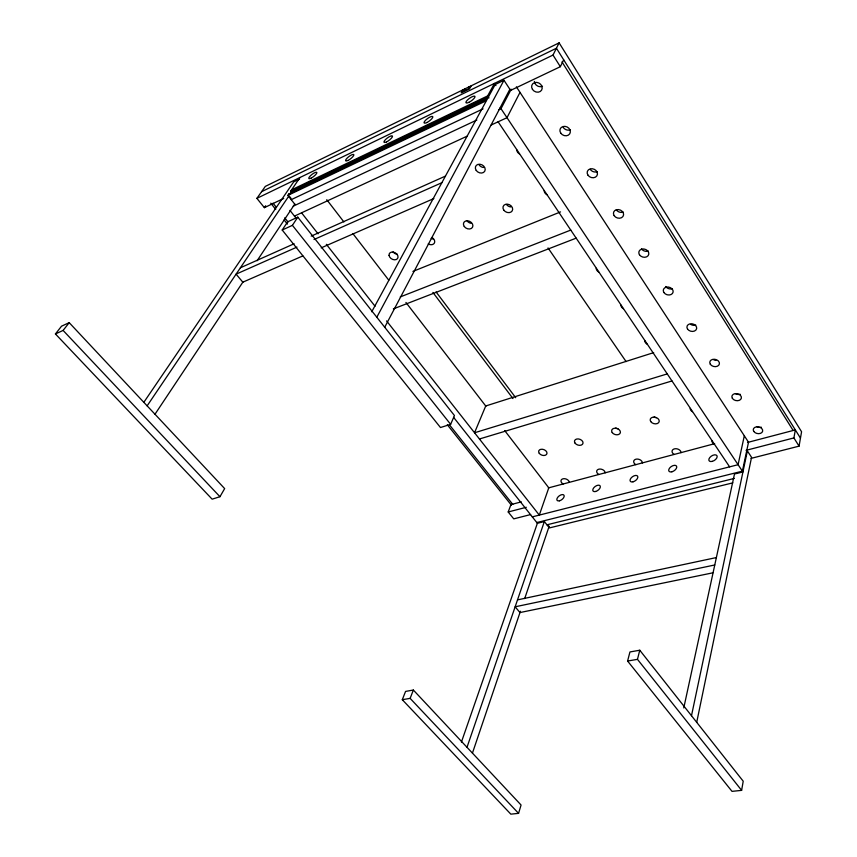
<?xml version="1.0" encoding="UTF-8"?>
<svg xmlns="http://www.w3.org/2000/svg" width="857" height="857" viewBox="0 0 857 857"><rect width="100%" height="100%" fill="white"/><g stroke="black" fill="none" stroke-linecap="round" stroke-linejoin="round"><path stroke-width="1.29" d="M741.626 790.368L743.212 781.209L639.772 650.227L629.949 651.952L627.592 661.036L732.017 791.365L741.626 790.368L637.469 659.344L639.772 650.227M751.075 458.377L799.067 446.143L801.574 431.746L559.118 42.85L265.306 186.398L256.896 198.353L264.363 207.662L283.688 198.46M799.067 446.143L793.903 437.927L795.339 429.914L747.508 442.469M696.709 722.333L751.557 457.317L746.843 450.129M691.492 715.713L747.368 450.932M744.315 435.785L738.081 464.708L532.304 516.867M683.768 707.925L734.492 473.996L742.923 471.971L500.252 107.564M518.571 813.357L521.067 805.012L413.363 690.046L405.565 691.417L402.297 699.708L510.826 814.15L518.571 813.357L410.128 698.369L402.297 699.708M472.443 753.099L520.424 611.234M524.698 598.572L549.123 526.369M467.001 747.293L544.645 520.692M461.42 742.076L537.671 522.427M530.59 514.575L513.729 518.871L508.201 511.983L510.933 504.602L521.281 501.881M410.128 698.369L413.363 690.046M450.632 424.333L454.467 415.57L297.786 217.153L287.609 221.845L282.21 230.019L440.477 427.525L450.632 424.333L292.419 225.337L297.786 217.153M510.804 90.296L560.339 66.696L563.681 59.829M256.896 198.353L553.011 55.062L559.118 42.85M520.006 92.385L507.001 117.688L491.211 125.004M384.718 327.235L509.872 89.267M511.211 89.235L501.002 108.689L498.592 109.825M376.812 317.219L503.98 80.279L510.611 90.381M485.469 101.919L485.33 100.162L288.809 193.993L287.866 195.385L294.744 204.137M299.95 177.528L290.684 191.218L291.294 191.989L487.472 98.234L487.933 97.387L485.523 98.544M371.734 311.777L495.196 84.522L503.98 80.279M485.33 100.162L484.548 101.587L287.866 195.385M290.684 191.218L486.872 97.334L494.457 83.408L495.935 85.636M471.243 85.786L469.572 88.742L461.195 92.824L462.887 89.867M469.143 86.803L468.843 87.339L470.097 86.728L469.036 88.614L462.33 91.881L464.965 88.849M219.949 496.717L224.652 488.597L69.203 322.661L61.533 326.196L55.426 333.941L212.129 499.17L219.949 496.717L63.107 330.427L55.426 333.941M154.988 414.242L243.045 281.867M257.1 260.732L294.829 203.998M291.294 191.989L303.892 185.412M147.136 405.854L288.713 196.242M290.212 194.025L292.462 190.693M143.912 402.201L293.662 181.888L299.532 179.059M264.363 207.662L265.681 205.755M63.107 330.427L69.203 322.661M261.599 191.679L556.429 48.238L800.459 438.109M291.626 189.826L487.633 95.92L488.961 97.902M306.292 184.255L321.932 176.778M324.342 175.631L339.972 168.154M342.382 166.997L352.002 162.401M354.412 161.245L359.222 158.941M372.452 152.621L380.872 148.593M386.893 145.711L398.923 139.959M404.933 137.088L420.573 129.611M422.972 128.454L439.812 120.398M449.443 115.802L457.863 111.774M467.483 107.168L475.903 103.14M291.23 199.67L483.059 108.85M293.233 206.173L476.846 120.023M294.465 216.103L466.926 136.252M282.21 230.019L292.419 225.337M240.399 267.78L294.101 243.774M311.187 236.125L445.447 176.103M296.972 247.095L236.093 274.154L242.831 282.178L302.842 255.911M314.016 239.521L441.858 182.702M321.204 247.866L433.867 198.535M412.924 271.423L560.532 211.904M400.273 296.918L570.762 230.083M393.352 308.895L576.172 238.15M653.677 352.634L485.726 405.982L474.542 432.764L667.249 373.898M479.438 438.988L671.984 380.958M548.341 487.933L714.663 443.669M508.201 511.983L526.305 507.29M746.072 450.332L793.903 437.927M536.814 522.566L742.387 471.168L748.515 442.212L516.385 86.846M546.937 524.816L734.353 478.41M732.831 482.855L549.391 527.933L544.356 521.538L537.382 523.284L453.578 417.316M517.51 599.879L716.366 557.564M714.759 564.977L515.143 606.799L519.974 612.551L712.885 572.819M627.592 661.036L637.469 659.344M273.083 203.195L276.404 207.373M284.728 217.839L288.059 222.017M449.55 424.954L512.818 504.452M270.758 203.173L275.75 209.451M284.074 219.895L287.406 224.084M447.3 424.74L511.425 505.212M289.923 210.351L296.126 218.203M288.809 193.993L289.42 194.775M289.57 196.521L290.994 198.342M547.591 524.763L549.155 526.744M301.568 212.815L318.076 233.811M326.335 244.309L375.034 306.228M386.593 320.925L539.299 515.1L548.791 487.815L504.709 430.61M326.753 199.692L343.893 221.931M352.87 233.586L388.789 280.196M405.929 302.435L485.93 406.25M436.063 291.916L515.71 397.712M432.903 292.43L512.968 398.548M548.041 247.941L626.092 361.59M498.11 121.801L729.618 466.851M486.872 97.334L487.472 98.234M561.978 61.886L793.004 430.235M553.011 55.062L560.339 66.696M597.286 171.646A5.238 4.392 22.2 0 1 590.259 169.365M542.481 86.278A5.463 4.703 30.9 0 1 534.372 81.436M570.387 129.75A5.346 4.542 26.1 0 1 563.242 127.436M761.348 427.204A4.746 3.385 10.6 0 1 756.667 426.561M740.212 394.274A4.799 3.514 11.4 0 1 735.467 393.652M715.938 360.443A4.863 3.642 12.3 0 1 713.57 359.651M546.852 194.721A5.163 4.21 24.7 0 1 544.163 190.715M519.503 153.971A5.26 4.349 28.2 0 1 516.717 149.814M714.01 443.851A4.649 3.278 12.7 0 1 711.888 440.68M692.435 411.692A4.703 3.396 13.5 0 1 690.239 408.425M510.793 206.944A5.035 4.028 26.6 0 1 506.455 204.427M483.519 167.479A5.131 4.156 29.9 0 1 479.095 164.887M674.202 454.446A4.542 3.171 14.4 0 1 672.359 450.279A4.542 3.171 14.4 0 1 677.405 448.939A4.542 3.171 14.4 0 1 680.994 452.635M656.387 417.713A4.585 3.278 15.3 0 1 654.159 416.963M471.371 223.345A4.938 3.857 28.1 0 1 467.108 220.881M635.84 464.644A4.446 3.064 16 0 1 633.944 460.584A4.446 3.064 16 0 1 638.808 459.288A4.446 3.064 16 0 1 642.386 462.909M617.94 428.714A4.489 3.171 17 0 1 615.744 427.975M431.971 237.528A4.874 3.696 29.2 0 1 434.328 243.142A4.874 3.696 29.2 0 1 428.232 243.913M433.524 239.092A4.853 3.696 29.3 0 1 431.178 238.321M598.861 474.489A4.36 2.967 17.5 0 1 596.901 470.525A4.36 2.967 17.5 0 1 601.593 469.272A4.36 2.967 17.5 0 1 605.171 472.807M397.155 254.229A4.767 3.546 30.1 0 1 393.031 251.872M563.178 483.98A4.274 2.86 18.8 0 1 561.174 480.113A4.274 2.86 18.8 0 1 565.695 478.902A4.274 2.86 18.8 0 1 569.262 482.362M623.232 212.054A5.153 4.231 19.1 0 1 616.312 209.794M648.256 251.047A5.067 4.071 16.7 0 1 641.464 248.809M672.434 288.702A4.992 3.921 14.9 0 1 665.739 286.495M695.788 325.082A4.928 3.782 13.4 0 1 690.924 324.503M598.711 272.023A4.981 3.921 19.4 0 1 596.204 268.284M623.339 308.713A4.906 3.782 17.4 0 1 620.907 305.092M647.131 344.182A4.831 3.653 15.9 0 1 644.785 340.679M587.891 175.064A5.271 4.392 22.2 0 0 596.815 175.921A5.271 4.392 22.2 0 0 592.219 168.733A5.271 4.392 22.2 0 0 587.891 175.064M532.454 89.385A5.496 4.714 30.8 0 0 541.613 90.124A5.496 4.714 30.8 0 0 536.664 82.39A5.496 4.714 30.8 0 0 532.454 89.385M560.682 133.017A5.367 4.553 26 0 0 569.734 133.821A5.367 4.553 26 0 0 564.956 126.365A5.367 4.553 26 0 0 560.682 133.017M753.742 431.36A4.767 3.385 10.8 0 0 761.905 432.496A4.767 3.385 10.8 0 0 758.284 426.85A4.767 3.385 10.8 0 0 753.742 431.36M732.381 398.355A4.821 3.514 11.5 0 0 740.641 399.458A4.821 3.514 11.5 0 0 736.902 393.631A4.821 3.514 11.5 0 0 732.381 398.355M710.303 364.236A4.885 3.642 12.4 0 0 718.68 365.318A4.885 3.642 12.4 0 0 714.813 359.287A4.885 3.642 12.4 0 0 710.303 364.236M503.755 210.061A5.056 4.028 26.6 0 0 512.175 210.94A5.056 4.028 26.6 0 0 507.505 204.17A5.056 4.028 26.6 0 0 503.755 210.061M476.213 170.425A5.163 4.156 29.8 0 0 484.73 171.25A5.163 4.156 29.8 0 0 479.899 164.233A5.163 4.156 29.8 0 0 476.213 170.425M650.763 421.601A4.606 3.278 15.4 0 0 658.594 422.705A4.606 3.278 15.4 0 0 654.769 417.155A4.606 3.278 15.4 0 0 650.763 421.601M464.269 226.494A4.96 3.857 28 0 0 472.453 227.373A4.96 3.857 28 0 0 467.761 220.795A4.96 3.857 28 0 0 464.269 226.494M612.219 432.581A4.499 3.171 17 0 0 619.847 433.674A4.499 3.171 17 0 0 616.001 428.264A4.499 3.171 17 0 0 612.219 432.581M575.079 443.165A4.414 3.064 18.5 0 0 582.524 444.247A4.414 3.064 18.5 0 0 578.636 438.966A4.414 3.064 18.5 0 0 575.079 443.165M389.067 255.418A4.788 3.546 30.1 0 0 396.266 259.532A4.788 3.546 30.1 0 0 395.281 252.847A4.788 3.546 30.1 0 0 389.067 255.418M539.278 453.364A4.328 2.957 19.9 0 0 546.53 454.446A4.328 2.957 19.9 0 0 542.62 449.282A4.328 2.957 19.9 0 0 539.278 453.364M614.126 215.6A5.174 4.231 19.2 0 0 622.932 216.51A5.174 4.231 19.2 0 0 618.497 209.579A5.174 4.231 19.2 0 0 614.126 215.6M639.44 254.722A5.099 4.081 16.8 0 0 648.138 255.675A5.099 4.081 16.8 0 0 643.853 248.991A5.099 4.081 16.8 0 0 639.44 254.722M663.875 292.483A5.024 3.931 15 0 0 672.456 293.48A5.024 3.931 15 0 0 668.321 287.031A5.024 3.931 15 0 0 663.875 292.483M687.485 328.97A4.949 3.782 13.5 0 0 695.959 330.009A4.949 3.782 13.5 0 0 691.963 323.775A4.949 3.782 13.5 0 0 687.485 328.97M633.044 481.816A4.467 2.464 -35.4 0 0 637.683 476.278A4.467 2.464 -35.4 0 0 631.084 478.002A4.467 2.464 -35.4 0 0 633.044 481.816M595.594 491.49A4.381 2.378 -36.5 0 0 600.211 486.026A4.381 2.378 -36.5 0 0 593.847 487.697A4.381 2.378 -36.5 0 0 595.594 491.49M559.482 500.809A4.296 2.292 -37.5 0 0 564.088 495.432A4.296 2.292 -37.5 0 0 557.95 497.039A4.296 2.292 -37.5 0 0 559.482 500.809M671.909 471.789A4.564 2.55 -34.2 0 0 676.559 466.165A4.564 2.55 -34.2 0 0 669.703 467.954A4.564 2.55 -34.2 0 0 671.909 471.789M712.263 461.377A4.671 2.635 -32.9 0 0 716.923 455.656A4.671 2.635 -32.9 0 0 709.81 457.52A4.671 2.635 -32.9 0 0 712.263 461.377M386.518 141.908A5.238 1.457 -36.8 0 0 392.474 136.134A5.238 1.457 -36.8 0 0 385.65 139.423A5.238 1.457 -36.8 0 0 386.518 141.908M426.797 122.562A5.367 1.521 -36.3 0 0 432.785 116.691A5.367 1.521 -36.3 0 0 425.661 120.141A5.367 1.521 -36.3 0 0 426.797 122.562M468.897 102.337A5.517 1.585 -35.7 0 0 474.939 96.38A5.517 1.585 -35.7 0 0 467.483 99.98A5.517 1.585 -35.7 0 0 468.897 102.337M347.953 160.441A5.121 1.403 -37.3 0 0 353.855 154.742A5.121 1.403 -37.3 0 0 347.321 157.902A5.121 1.403 -37.3 0 0 347.953 160.441M310.995 178.202A5.013 1.339 -37.7 0 0 316.854 172.578A5.013 1.339 -37.7 0 0 310.588 175.61A5.013 1.339 -37.7 0 0 310.995 178.202"/></g></svg>
